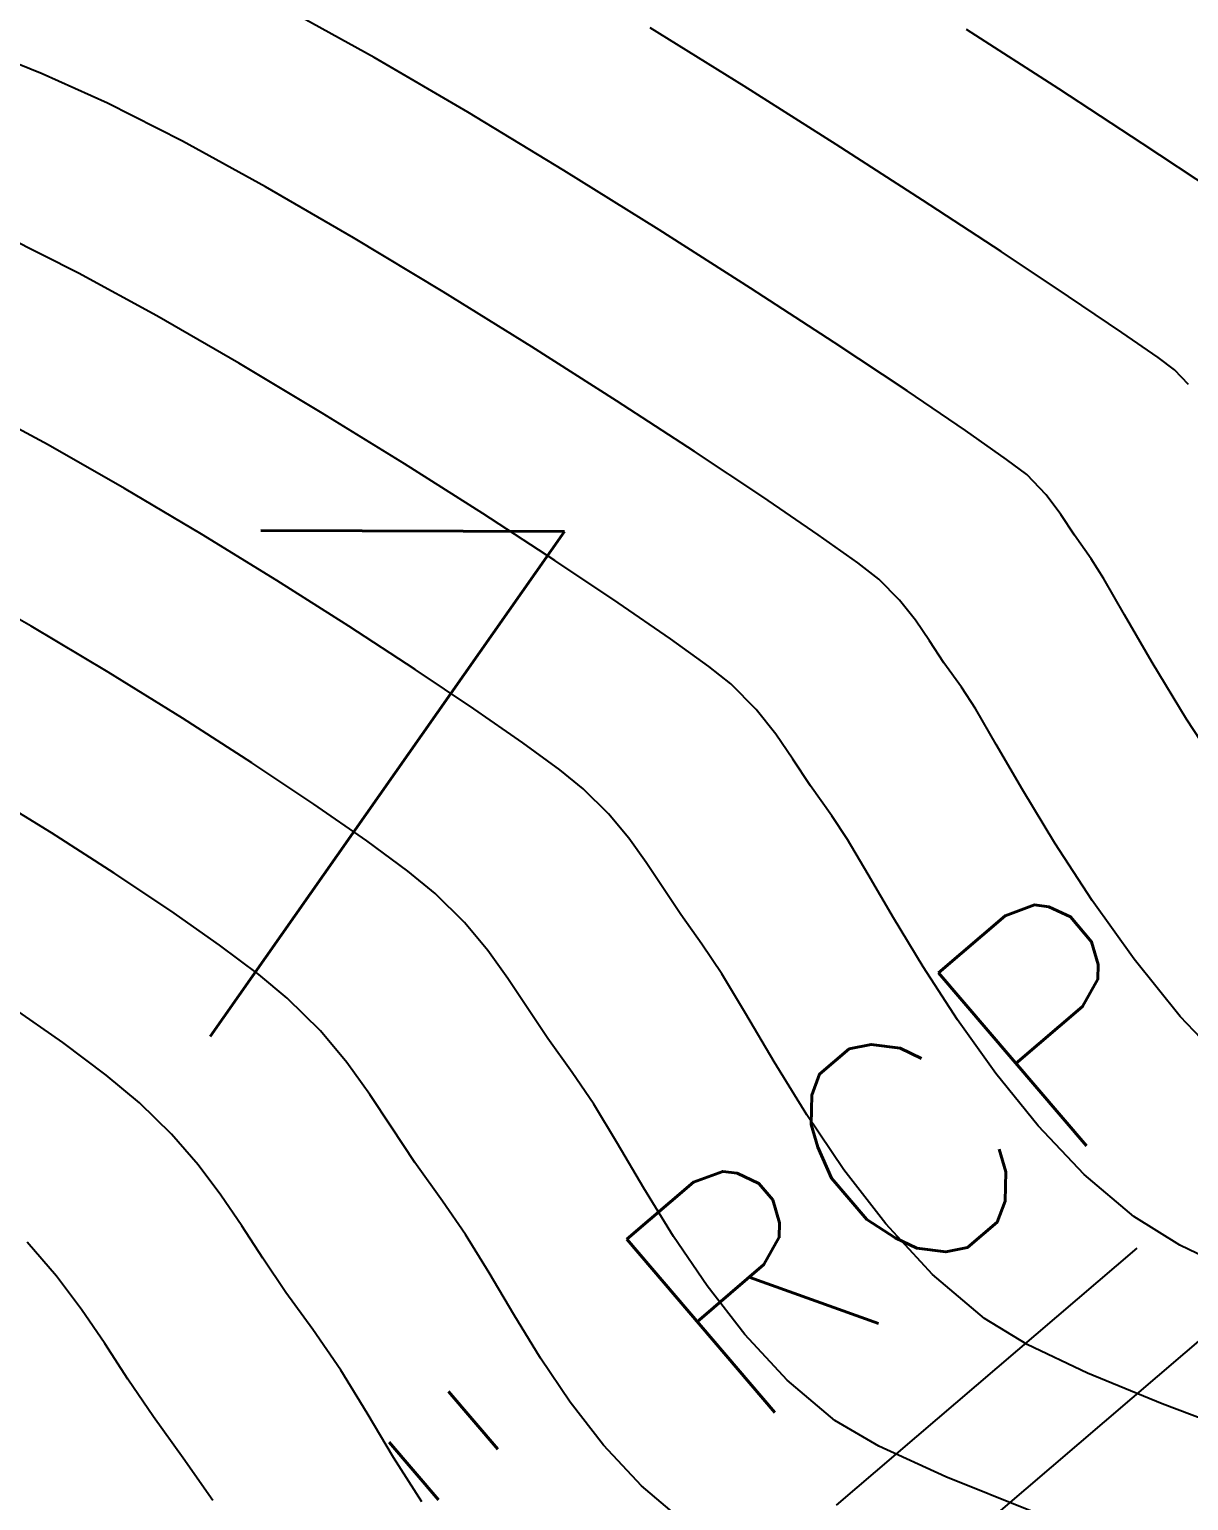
# Model space of a CAD drawing. Header units: feet. Extents: x 26064 to 27719, y 16802 to 28989.
# Drawn here: x 26255.41 to 26273.73, y 18052.13 to 18075.38 of the extents above; entities that cross this region are included whole.
import ezdxf
from ezdxf.enums import TextEntityAlignment as Align

# ---------------------------------------------------------------- set-up
doc = ezdxf.new("R2010")
doc.units = ezdxf.units.FT
doc.header["$LTSCALE"] = 50
doc.header["$MEASUREMENT"] = 0
for name, pattern in [('HIDDEN', [0.375, 0.25, -0.125]), ('HIDDEN2', [0.1875, 0.125, -0.0625]), ('HIDN25', [0.0938, 0.0625, -0.0313])]:
    doc.linetypes.add(name, pattern=pattern)
for name, color, linetype in [('CONT-MJR', 160, 'HIDDEN'), ('CONT-MNR', 55, 'HIDN25'), ('EX-STORM DRAIN', 251, 'HIDDEN2'), ('s-adjacent-txt-100', 251, 'Continuous')]:
    doc.layers.add(name, color=color, linetype=linetype)
doc.styles.add('l60', font='simplex', dxfattribs={"height": 2.4})
doc.styles.add('ls80', font='simplex', dxfattribs={"oblique": 15, "height": 4})

msp = doc.modelspace()

# ---------------------------------------------------------------- linework, layer by layer
at = {"layer": 'CONT-MJR', "color": 7}
for p, q in [((26260.85973, 18074.93227, 600), (26259.47621, 18075.69706, 600)), ((26262.33774, 18074.0705, 600), (26260.85973, 18074.93227, 600)), ((26263.85699, 18073.15055, 600), (26262.33774, 18074.0705, 600)), ((26265.36423, 18072.21127, 600), (26263.85699, 18073.15055, 600)), ((26266.80618, 18071.29145, 600), (26265.36423, 18072.21127, 600)), ((26268.1296, 18070.42992, 600), (26266.80618, 18071.29145, 600)), ((26269.28122, 18069.66551, 600), (26268.1296, 18070.42992, 600)), ((26270.20778, 18069.03703, 600), (26269.28122, 18069.66551, 600)), ((26270.85602, 18068.5833, 600), (26270.20778, 18069.03703, 600)), ((26271.17269, 18068.34313, 600), (26270.85602, 18068.5833, 600)), ((26271.48072, 18068.02392, 600), (26271.17269, 18068.34313, 600)), ((26271.71281, 18067.71222, 600), (26271.48072, 18068.02392, 600)), ((26271.92929, 18067.3834, 600), (26271.71281, 18067.71222, 600)), ((26272.1905, 18067.01278, 600), (26271.92929, 18067.3834, 600)), ((26272.39138, 18066.69372, 600), (26272.1905, 18067.01278, 600)), ((26272.71702, 18066.12821, 600), (26272.39138, 18066.69372, 600)), ((26273.15676, 18065.37074, 600), (26272.71702, 18066.12821, 600)), ((26273.69998, 18064.47582, 600), (26273.15676, 18065.37074, 600)), ((26274.33606, 18063.49794, 600), (26273.69998, 18064.47582, 600)), ((26255.76101, 18062.67884, 605), (26254.70006, 18063.33222, 605)), ((26256.75098, 18062.04443, 605), (26255.76101, 18062.67884, 605)), ((26257.64424, 18061.4476, 605), (26256.75098, 18062.04443, 605)), ((26258.41506, 18060.90696, 605), (26257.64424, 18061.4476, 605)), ((26259.0377, 18060.44111, 605), (26258.41506, 18060.90696, 605)), ((26259.48644, 18060.06868, 605), (26259.0377, 18060.44111, 605)), ((26260.00927, 18059.55044, 605), (26259.48644, 18060.06868, 605)), ((26260.42913, 18059.04908, 605), (26260.00927, 18059.55044, 605)), ((26260.78915, 18058.54698, 605), (26260.42913, 18059.04908, 605)), ((26261.13244, 18058.02651, 605), (26260.78915, 18058.54698, 605)), ((26261.50212, 18057.47005, 605), (26261.13244, 18058.02651, 605)), ((26261.94129, 18056.85997, 605), (26261.50212, 18057.47005, 605)), ((26262.30589, 18056.33177, 605), (26261.94129, 18056.85997, 605)), ((26262.67624, 18055.72672, 605), (26262.30589, 18056.33177, 605)), ((26263.06583, 18055.06795, 605), (26262.67624, 18055.72672, 605)), ((26263.48818, 18054.37859, 605), (26263.06583, 18055.06795, 605)), ((26263.95677, 18053.68177, 605), (26263.48818, 18054.37859, 605)), ((26264.48512, 18053.00063, 605), (26263.95677, 18053.68177, 605)), ((26265.08672, 18052.35829, 605), (26264.48512, 18053.00063, 605)), ((26265.77508, 18051.77788, 605), (26265.08672, 18052.35829, 605))]:
    msp.add_line(p, q, dxfattribs=at)
at = {"layer": 'CONT-MNR', "color": 7}
for p, q in [((26266.70814, 18074.48084, 599), (26265.22068, 18075.4022, 599)), ((26271.68015, 18074.43711, 598), (26270.22092, 18075.37837, 598)), ((26269.52809, 18072.67991, 599), (26268.1594, 18073.56215, 599)), ((26256.18789, 18071.52567, 602), (26255.04874, 18072.10095, 602)), ((26263.35197, 18070.36231, 601), (26261.94962, 18071.23285, 601)), ((26273.2497, 18070.1912, 599), (26272.67501, 18070.58977, 599)), ((26264.69204, 18069.50921, 601), (26263.35197, 18070.36231, 601)), ((26273.73099, 18069.76895, 599), (26273.50995, 18069.99802, 599)), ((26255.70683, 18068.81073, 603), (26254.54238, 18069.44062, 603)), ((26265.92346, 18068.70734, 601), (26264.69204, 18069.50921, 601)), ((26256.91352, 18068.12255, 603), (26255.70683, 18068.81073, 603)), ((26266.99987, 18067.99052, 601), (26265.92346, 18068.70734, 601)), ((26267.87491, 18067.39253, 601), (26266.99987, 18067.99052, 601)), ((26263.71636, 18066.98522, 602), (26262.57662, 18067.72757, 602)), ((26264.7179, 18066.31582, 602), (26263.71636, 18066.98522, 602)), ((26268.83544, 18066.68824, 601), (26268.50222, 18066.94717, 601)), ((26269.41576, 18066.03992, 601), (26269.16172, 18066.35897, 601)), ((26258.92702, 18063.78728, 604), (26257.83161, 18064.49071, 604)), ((26267.2063, 18064.24227, 602), (26266.89631, 18064.63157, 602)), ((26263.79435, 18063.67504, 603), (26263.20822, 18064.10398, 603)), ((26259.90853, 18063.13371, 604), (26258.92702, 18063.78728, 604)), ((26267.75521, 18063.42207, 602), (26267.47649, 18063.84569, 602)), ((26264.8829, 18062.59761, 603), (26264.56135, 18062.98157, 603)), ((26265.15861, 18062.21308, 603), (26264.8829, 18062.59761, 603)), ((26261.39146, 18062.07671, 604), (26260.74154, 18062.55514, 604)), ((26265.42152, 18061.81448, 603), (26265.15861, 18062.21308, 603)), ((26269.06725, 18061.33928, 602), (26268.66731, 18062.02358, 602)), ((26272.86859, 18060.68366, 601), (26272.20683, 18061.61204, 601)), ((26262.65601, 18060.82335, 604), (26262.28531, 18061.26601, 604)), ((26266.04098, 18060.9211, 603), (26265.70463, 18061.38832, 603)), ((26266.35373, 18060.45322, 603), (26266.04098, 18060.9211, 603)), ((26274.38777, 18058.94736, 601), (26273.59778, 18059.77982, 601)), ((26257.65796, 18057.91596, 606), (26257.14919, 18058.41379, 606)), ((26264.70432, 18057.77232, 604), (26264.32981, 18058.3925, 604)), ((26265.12245, 18057.06403, 604), (26264.70432, 18057.77232, 604)), ((26258.76825, 18056.46842, 606), (26258.43716, 18056.95568, 606)), ((26255.83718, 18055.67648, 607), (26255.37403, 18056.2089, 607)), ((26259.46507, 18055.41768, 606), (26259.10077, 18055.95988, 606)), ((26266.71622, 18054.7507, 604), (26266.12062, 18055.51919, 604)), ((26260.33533, 18054.18842, 606), (26259.89145, 18054.82941, 606)), ((26256.96806, 18054.04781, 607), (26256.60069, 18054.60964, 607)), ((26260.75099, 18053.50849, 606), (26260.33533, 18054.18842, 606)), ((26274.676, 18053.14378, 603), (26273.3132, 18053.65475, 603)), ((26257.84161, 18052.79885, 607), (26257.37054, 18053.44878, 607)), ((26269.89347, 18052.50251, 604), (26268.83326, 18052.98655, 604)), ((26271.25813, 18051.95454, 604), (26269.89347, 18052.50251, 604))]:
    msp.add_line(p, q, dxfattribs=at)
at = {"layer": 'CONT-MNR', "color": 7, "extrusion": (0.374745, 0.927128, 0)}
msp.add_line((26255.61492, 18074.675, 601), (26254.4257, 18075.15568, 601), dxfattribs=at)
at = {"layer": 'CONT-MNR', "color": 7, "extrusion": (0.409001, 0.912534, 0)}
msp.add_line((26256.6446, 18074.21349, 601), (26255.61492, 18074.675, 601), dxfattribs=at)
at = {"layer": 'CONT-MNR', "color": 7, "extrusion": (-0.53487, -0.844934, 0)}
msp.add_line((26268.1594, 18073.56215, 599), (26266.70814, 18074.48084, 599), dxfattribs=at)
at = {"layer": 'CONT-MNR', "color": 7, "extrusion": (-0.547487, -0.836814, 0)}
msp.add_line((26272.99978, 18073.57374, 598), (26271.68015, 18074.43711, 598), dxfattribs=at)
at = {"layer": 'CONT-MNR', "color": 7, "extrusion": (-0.452249, -0.891892, 0)}
msp.add_line((26257.83248, 18073.61116, 601), (26256.6446, 18074.21349, 601), dxfattribs=at)
at = {"layer": 'CONT-MNR', "color": 7, "extrusion": (-0.481412, -0.876495, 0)}
msp.add_line((26259.14351, 18072.89108, 601), (26257.83248, 18073.61116, 601), dxfattribs=at)
at = {"layer": 'CONT-MNR', "color": 7, "extrusion": (0.552452, 0.833544, 0)}
msp.add_line((26274.12806, 18072.82595, 598), (26272.99978, 18073.57374, 598), dxfattribs=at)
at = {"layer": 'CONT-MNR', "color": 7, "extrusion": (-0.501293, -0.865277, 0)}
msp.add_line((26260.53135, 18072.08704, 601), (26259.14351, 18072.89108, 601), dxfattribs=at)
at = {"layer": 'CONT-MNR', "color": 7, "extrusion": (-0.54791, -0.836538, 0)}
msp.add_line((26270.76784, 18071.86791, 599), (26269.52809, 18072.67991, 599), dxfattribs=at)
at = {"layer": 'CONT-MNR', "color": 7, "extrusion": (-0.515927, -0.856632, 0)}
msp.add_line((26261.94962, 18071.23285, 601), (26260.53135, 18072.08704, 601), dxfattribs=at)
at = {"layer": 'CONT-MNR', "color": 7, "extrusion": (-0.553809, -0.832644, 0)}
msp.add_line((26271.83227, 18071.15993, 599), (26270.76784, 18071.86791, 599), dxfattribs=at)
at = {"layer": 'CONT-MNR', "color": 7, "extrusion": (0.478762, 0.877945, 0)}
msp.add_line((26257.42593, 18070.85054, 602), (26256.18789, 18071.52567, 602), dxfattribs=at)
at = {"layer": 'CONT-MNR', "color": 7, "extrusion": (-0.560358, -0.82825, 0)}
msp.add_line((26272.67501, 18070.58977, 599), (26271.83227, 18071.15993, 599), dxfattribs=at)
at = {"layer": 'CONT-MNR', "color": 7, "extrusion": (0.498555, 0.866858, 0)}
msp.add_line((26258.72333, 18070.10437, 602), (26257.42593, 18070.85054, 602), dxfattribs=at)
at = {"layer": 'CONT-MNR', "color": 7, "extrusion": (0.513568, 0.858049, 0)}
msp.add_line((26260.04059, 18069.31595, 602), (26258.72333, 18070.10437, 602), dxfattribs=at)
at = {"layer": 'CONT-MNR', "color": 7, "extrusion": (0.596029, 0.802963, 0)}
msp.add_line((26273.50995, 18069.99802, 599), (26273.2497, 18070.1912, 599), dxfattribs=at)
at = {"layer": 'CONT-MNR', "color": 7, "extrusion": (0.525685, 0.850679, 0)}
msp.add_line((26261.33819, 18068.51408, 602), (26260.04059, 18069.31595, 602), dxfattribs=at)
at = {"layer": 'CONT-MNR', "color": 7, "extrusion": (-0.536108, -0.844149, 0)}
msp.add_line((26262.57662, 18067.72757, 602), (26261.33819, 18068.51408, 602), dxfattribs=at)
at = {"layer": 'CONT-MNR', "color": 7, "extrusion": (0.510805, 0.859697, 0)}
msp.add_line((26258.12972, 18067.39992, 603), (26256.91352, 18068.12255, 603), dxfattribs=at)
at = {"layer": 'CONT-MNR', "color": 7, "extrusion": (-0.523632, -0.851944, 0)}
msp.add_line((26259.32273, 18066.66666, 603), (26258.12972, 18067.39992, 603), dxfattribs=at)
at = {"layer": 'CONT-MNR', "color": 7, "extrusion": (-0.578892, -0.815404, 0)}
msp.add_line((26268.50222, 18066.94717, 601), (26267.87491, 18067.39253, 601), dxfattribs=at)
at = {"layer": 'CONT-MNR', "color": 7, "extrusion": (-0.495922, -0.868367, 0)}
msp.add_line((26255.4375, 18065.94659, 604), (26254.20798, 18066.64876, 604), dxfattribs=at)
at = {"layer": 'CONT-MNR', "color": 7, "extrusion": (-0.535002, -0.844851, 0)}
msp.add_line((26260.4598, 18065.94661, 603), (26259.32273, 18066.66666, 603), dxfattribs=at)
at = {"layer": 'CONT-MNR', "color": 7, "extrusion": (0.710333, 0.703866, 0)}
for p, q in [((26269.16172, 18066.35897, 601), (26268.83544, 18066.68824, 601)), ((26266.89631, 18064.63157, 602), (26266.49819, 18065.03335, 602))]:
    msp.add_line(p, q, dxfattribs=at)
at = {"layer": 'CONT-MNR', "color": 7, "extrusion": (-0.567385, -0.823452, 0)}
msp.add_line((26265.54173, 18065.74817, 602), (26264.7179, 18066.31582, 602), dxfattribs=at)
at = {"layer": 'CONT-MNR', "color": 7, "extrusion": (-0.512468, -0.858706, 0)}
msp.add_line((26256.6569, 18065.21886, 604), (26255.4375, 18065.94659, 604), dxfattribs=at)
at = {"layer": 'CONT-MNR', "color": 7, "extrusion": (-0.545855, -0.83788, 0)}
msp.add_line((26261.50822, 18065.26359, 603), (26260.4598, 18065.94661, 603), dxfattribs=at)
at = {"layer": 'CONT-MNR', "color": 7, "extrusion": (0.82643, 0.56304, 0)}
for p, q in [((26269.63719, 18065.71491, 601), (26269.41576, 18066.03992, 601)), ((26267.47649, 18063.84569, 602), (26267.2063, 18064.24227, 602))]:
    msp.add_line(p, q, dxfattribs=at)
at = {"layer": 'CONT-MNR', "color": 7, "extrusion": (-0.584601, -0.811321, 0)}
msp.add_line((26266.14833, 18065.31108, 602), (26265.54173, 18065.74817, 602), dxfattribs=at)
at = {"layer": 'CONT-MNR', "color": 7, "extrusion": (0.83539, 0.549658, 0)}
msp.add_line((26269.86562, 18065.36774, 601), (26269.63719, 18065.71491, 601), dxfattribs=at)
at = {"layer": 'CONT-MNR', "color": 7, "extrusion": (0.814067, 0.580771, 0)}
for p, q in [((26270.14066, 18064.98222, 601), (26269.86562, 18065.36774, 601)), ((26268.09082, 18062.95166, 602), (26267.75521, 18063.42207, 602))]:
    msp.add_line(p, q, dxfattribs=at)
at = {"layer": 'CONT-MNR', "color": 7, "extrusion": (0.526853, 0.849956, 0)}
msp.add_line((26257.83161, 18064.49071, 604), (26256.6569, 18065.21886, 604), dxfattribs=at)
at = {"layer": 'CONT-MNR', "color": 7, "extrusion": (0.557253, 0.830343, 0)}
msp.add_line((26262.43527, 18064.64144, 603), (26261.50822, 18065.26359, 603), dxfattribs=at)
at = {"layer": 'CONT-MNR', "color": 7, "extrusion": (-0.621749, -0.783216, 0)}
msp.add_line((26266.49819, 18065.03335, 602), (26266.14833, 18065.31108, 602), dxfattribs=at)
at = {"layer": 'CONT-MNR', "color": 7, "extrusion": (0.83941, 0.543499, 0)}
msp.add_line((26270.36618, 18064.63391, 601), (26270.14066, 18064.98222, 601), dxfattribs=at)
at = {"layer": 'CONT-MNR', "color": 7, "extrusion": (-0.570889, -0.821027, 0)}
msp.add_line((26263.20822, 18064.10398, 603), (26262.43527, 18064.64144, 603), dxfattribs=at)
at = {"layer": 'CONT-MNR', "color": 7, "extrusion": (0.863459, 0.504419, 0)}
msp.add_line((26270.69216, 18064.07589, 601), (26270.36618, 18064.63391, 601), dxfattribs=at)
at = {"layer": 'CONT-MNR', "color": 7, "extrusion": (0.86413, 0.50327, 0)}
msp.add_line((26271.11201, 18063.35501, 601), (26270.69216, 18064.07589, 601), dxfattribs=at)
at = {"layer": 'CONT-MNR', "color": 7, "extrusion": (-0.628968, -0.777431, 0)}
msp.add_line((26264.16094, 18063.37846, 603), (26263.79435, 18063.67504, 603), dxfattribs=at)
at = {"layer": 'CONT-MNR', "color": 7, "extrusion": (0.703983, 0.710217, 0)}
msp.add_line((26264.56135, 18062.98157, 603), (26264.16094, 18063.37846, 603), dxfattribs=at)
at = {"layer": 'CONT-MNR', "color": 7, "extrusion": (0.855252, 0.518212, 0)}
msp.add_line((26271.6191, 18062.51811, 601), (26271.11201, 18063.35501, 601), dxfattribs=at)
at = {"layer": 'CONT-MNR', "color": 7, "extrusion": (-0.570454, -0.82133, 0)}
msp.add_line((26260.74154, 18062.55514, 604), (26259.90853, 18063.13371, 604), dxfattribs=at)
at = {"layer": 'CONT-MNR', "color": 7, "extrusion": (0.833625, 0.55233, 0)}
msp.add_line((26268.34097, 18062.5741, 602), (26268.09082, 18062.95166, 602), dxfattribs=at)
at = {"layer": 'CONT-MNR', "color": 7, "extrusion": (0.860221, 0.509922, 0)}
msp.add_line((26268.66731, 18062.02358, 602), (26268.34097, 18062.5741, 602), dxfattribs=at)
at = {"layer": 'CONT-MNR', "color": 7, "extrusion": (0.838955, 0.5442, 0)}
msp.add_line((26272.20683, 18061.61204, 601), (26271.6191, 18062.51811, 601), dxfattribs=at)
at = {"layer": 'CONT-MNR', "color": 7, "extrusion": (-0.632699, -0.774398, 0)}
msp.add_line((26261.82369, 18061.72357, 604), (26261.39146, 18062.07671, 604), dxfattribs=at)
at = {"layer": 'CONT-MNR', "color": 7, "extrusion": (-0.703983, -0.710217, 0)}
msp.add_line((26262.28531, 18061.26601, 604), (26261.82369, 18061.72357, 604), dxfattribs=at)
at = {"layer": 'CONT-MNR', "color": 7, "extrusion": (0.832946, 0.553354, 0)}
for p, q in [((26265.70463, 18061.38832, 603), (26265.42152, 18061.81448, 603)), ((26263.60338, 18059.42918, 604), (26263.27698, 18059.92049, 604))]:
    msp.add_line(p, q, dxfattribs=at)
at = {"layer": 'CONT-MNR', "color": 7, "extrusion": (0.855727, 0.517428, 0)}
msp.add_line((26269.53821, 18060.5604, 602), (26269.06725, 18061.33928, 602), dxfattribs=at)
at = {"layer": 'CONT-MNR', "color": 7, "extrusion": (0.812681, 0.582709, 0)}
msp.add_line((26262.97388, 18060.38003, 604), (26262.65601, 18060.82335, 604), dxfattribs=at)
at = {"layer": 'CONT-MNR', "color": 7, "extrusion": (0.839764, 0.542952, 0)}
msp.add_line((26270.07761, 18059.72614, 602), (26269.53821, 18060.5604, 602), dxfattribs=at)
at = {"layer": 'CONT-MNR', "color": 7, "extrusion": (0.778296, 0.627897, 0)}
msp.add_line((26273.59778, 18059.77982, 601), (26272.86859, 18060.68366, 601), dxfattribs=at)
at = {"layer": 'CONT-MNR', "color": 7, "extrusion": (0.834773, 0.550595, 0)}
msp.add_line((26263.27698, 18059.92049, 604), (26262.97388, 18060.38003, 604), dxfattribs=at)
at = {"layer": 'CONT-MNR', "color": 7, "extrusion": (0.858982, 0.512006, 0)}
msp.add_line((26266.73241, 18059.81792, 603), (26266.35373, 18060.45322, 603), dxfattribs=at)
at = {"layer": 'CONT-MNR', "color": 7, "extrusion": (-0.572131, -0.820162, 0)}
msp.add_line((26255.93964, 18059.36696, 606), (26255.12022, 18059.93857, 606), dxfattribs=at)
at = {"layer": 'CONT-MNR', "color": 7, "extrusion": (0.861497, 0.507763, 0)}
msp.add_line((26267.17906, 18059.0601, 603), (26266.73241, 18059.81792, 603), dxfattribs=at)
at = {"layer": 'CONT-MNR', "color": 7, "extrusion": (0.814737, 0.57983, 0)}
msp.add_line((26270.68284, 18058.87571, 602), (26270.07761, 18059.72614, 602), dxfattribs=at)
at = {"layer": 'CONT-MNR', "color": 7, "extrusion": (0.600555, 0.799583, 0)}
msp.add_line((26256.62372, 18058.85315, 606), (26255.93964, 18059.36696, 606), dxfattribs=at)
at = {"layer": 'CONT-MNR', "color": 7, "extrusion": (0.811581, 0.58424, 0)}
msp.add_line((26263.99114, 18058.89054, 604), (26263.60338, 18059.42918, 604), dxfattribs=at)
at = {"layer": 'CONT-MNR', "color": 7, "extrusion": (-0.641454, -0.767162, 0)}
msp.add_line((26257.14919, 18058.41379, 606), (26256.62372, 18058.85315, 606), dxfattribs=at)
at = {"layer": 'CONT-MNR', "color": 7, "extrusion": (0.826918, 0.562322, 0)}
msp.add_line((26264.32981, 18058.3925, 604), (26263.99114, 18058.89054, 604), dxfattribs=at)
at = {"layer": 'CONT-MNR', "color": 7, "extrusion": (0.850486, 0.525998, 0)}
msp.add_line((26267.69574, 18058.22469, 603), (26267.17906, 18059.0601, 603), dxfattribs=at)
at = {"layer": 'CONT-MNR', "color": 7, "extrusion": (0.777851, 0.628449, 0)}
msp.add_line((26271.35133, 18058.04829, 602), (26270.68284, 18058.87571, 602), dxfattribs=at)
at = {"layer": 'CONT-MNR', "color": 7, "extrusion": (0.827617, 0.561293, 0)}
msp.add_line((26268.28447, 18057.35661, 603), (26267.69574, 18058.22469, 603), dxfattribs=at)
at = {"layer": 'CONT-MNR', "color": 7, "extrusion": (0.754478, 0.656325, 0)}
msp.add_line((26258.07717, 18057.43406, 606), (26257.65796, 18057.91596, 606), dxfattribs=at)
at = {"layer": 'CONT-MNR', "color": 7, "extrusion": (0.723945, 0.689858, 0)}
msp.add_line((26272.0805, 18057.2831, 602), (26271.35133, 18058.04829, 602), dxfattribs=at)
at = {"layer": 'CONT-MNR', "color": 7, "extrusion": (0.799038, 0.60128, 0)}
for p, q in [((26258.43716, 18056.95568, 606), (26258.07717, 18057.43406, 606)), ((26256.2349, 18055.14796, 607), (26255.83718, 18055.67648, 607))]:
    msp.add_line(p, q, dxfattribs=at)
at = {"layer": 'CONT-MNR', "color": 7, "extrusion": (0.790606, 0.612325, 0)}
msp.add_line((26268.94732, 18056.50077, 603), (26268.28447, 18057.35661, 603), dxfattribs=at)
at = {"layer": 'CONT-MNR', "color": 7, "extrusion": (-0.644606, -0.764515, 0)}
msp.add_line((26272.86775, 18056.61932, 602), (26272.0805, 18057.2831, 602), dxfattribs=at)
at = {"layer": 'CONT-MNR', "color": 7, "extrusion": (0.851485, 0.52438, 0)}
msp.add_line((26265.59196, 18056.30164, 604), (26265.12245, 18057.06403, 604), dxfattribs=at)
at = {"layer": 'CONT-MNR', "color": 7, "extrusion": (0.528724, 0.848794, 0)}
msp.add_line((26273.59509, 18056.16626, 602), (26272.86775, 18056.61932, 602), dxfattribs=at)
at = {"layer": 'CONT-MNR', "color": 7, "extrusion": (0.836952, 0.547277, 0)}
msp.add_line((26259.10077, 18055.95988, 606), (26258.76825, 18056.46842, 606), dxfattribs=at)
at = {"layer": 'CONT-MNR', "color": 7, "extrusion": (0.828597, 0.559845, 0)}
msp.add_line((26266.12062, 18055.51919, 604), (26265.59196, 18056.30164, 604), dxfattribs=at)
at = {"layer": 'CONT-MNR', "color": 7, "extrusion": (0.733994, 0.679156, 0)}
msp.add_line((26269.68632, 18055.7021, 603), (26268.94732, 18056.50077, 603), dxfattribs=at)
at = {"layer": 'CONT-MNR', "color": 7, "extrusion": (-0.439576, -0.898205, 0)}
msp.add_line((26274.53041, 18055.70851, 602), (26273.59509, 18056.16626, 602), dxfattribs=at)
at = {"layer": 'CONT-MNR', "color": 7, "extrusion": (-0.648712, -0.761034, 0)}
msp.add_line((26270.50353, 18055.00551, 603), (26269.68632, 18055.7021, 603), dxfattribs=at)
at = {"layer": 'CONT-MNR', "color": 7, "extrusion": (0.80968, 0.586872, 0)}
msp.add_line((26259.89145, 18054.82941, 606), (26259.46507, 18055.41768, 606), dxfattribs=at)
at = {"layer": 'CONT-MNR', "color": 7, "extrusion": (0.827121, 0.562025, 0)}
msp.add_line((26256.60069, 18054.60964, 607), (26256.2349, 18055.14796, 607), dxfattribs=at)
at = {"layer": 'CONT-MNR', "color": 7, "extrusion": (-0.518517, -0.855067, 0)}
msp.add_line((26271.18221, 18054.59395, 603), (26270.50353, 18055.00551, 603), dxfattribs=at)
at = {"layer": 'CONT-MNR', "color": 7, "extrusion": (0.732155, 0.681139, 0)}
msp.add_line((26267.38652, 18054.03019, 604), (26266.71622, 18054.7507, 604), dxfattribs=at)
at = {"layer": 'CONT-MNR', "color": 7, "extrusion": (-0.429891, -0.902881, 0)}
msp.add_line((26272.13369, 18054.14092, 603), (26271.18221, 18054.59395, 603), dxfattribs=at)
at = {"layer": 'CONT-MNR', "color": 7, "extrusion": (0.83005, 0.557689, 0)}
msp.add_line((26257.37054, 18053.44878, 607), (26256.96806, 18054.04781, 607), dxfattribs=at)
at = {"layer": 'CONT-MNR', "color": 7, "extrusion": (-0.646845, -0.762622, 0)}
msp.add_line((26268.13931, 18053.39169, 604), (26267.38652, 18054.03019, 604), dxfattribs=at)
at = {"layer": 'CONT-MNR', "color": 7, "extrusion": (0.381075, 0.924544, 0)}
msp.add_line((26273.3132, 18053.65475, 603), (26272.13369, 18054.14092, 603), dxfattribs=at)
at = {"layer": 'CONT-MNR', "color": 7, "extrusion": (0.859758, 0.510701, 0)}
msp.add_line((26261.16716, 18052.80789, 606), (26260.75099, 18053.50849, 606), dxfattribs=at)
at = {"layer": 'CONT-MNR', "color": 7, "extrusion": (-0.504188, -0.863594, 0)}
msp.add_line((26268.83326, 18052.98655, 604), (26268.13931, 18053.39169, 604), dxfattribs=at)
at = {"layer": 'CONT-MNR', "color": 7, "extrusion": (0.818744, 0.574159, 0)}
msp.add_line((26258.31252, 18052.12734, 607), (26257.84161, 18052.79885, 607), dxfattribs=at)
at = {"layer": 'CONT-MNR', "color": 7, "extrusion": (0.844752, 0.535158, 0)}
msp.add_line((26261.61252, 18052.10488, 606), (26261.16716, 18052.80789, 606), dxfattribs=at)
at = {"layer": 'EX-STORM DRAIN', "color": 7}
for p, q in [((26225.41507, 18015.50083), (26286.07321, 18067.36381)), ((26225.41507, 18015.50083), (26286.07321, 18067.36381)), ((26226.57566, 18014.19069), (26287.21045, 18066.03371)), ((26226.57566, 18014.19069), (26287.21045, 18066.03371))]:
    msp.add_line(p, q, dxfattribs=at)

# ---------------------------------------------------------------- texts
at = {"layer": 'EX-STORM DRAIN', "color": 7, "insert": (26266.19369, 18052.66919), "char_height": 3.6, "attachment_point": 8, "rotation": 40.530556, "style": 'l60'}
msp.add_mtext('21" RCP', dxfattribs=at)
msp.add_mtext('21" RCP', dxfattribs=at)
at = {"layer": 's-adjacent-txt-100', "color": 7, "style": 'ls80', "oblique": 15}
msp.add_text('LOT 12-R-1, BLOCK 17', height=8, rotation=359.801111, dxfattribs=at).set_placement((26196.22649, 18063.67626), align=Align.MIDDLE_CENTER)

doc.saveas('drawing.dxf')
